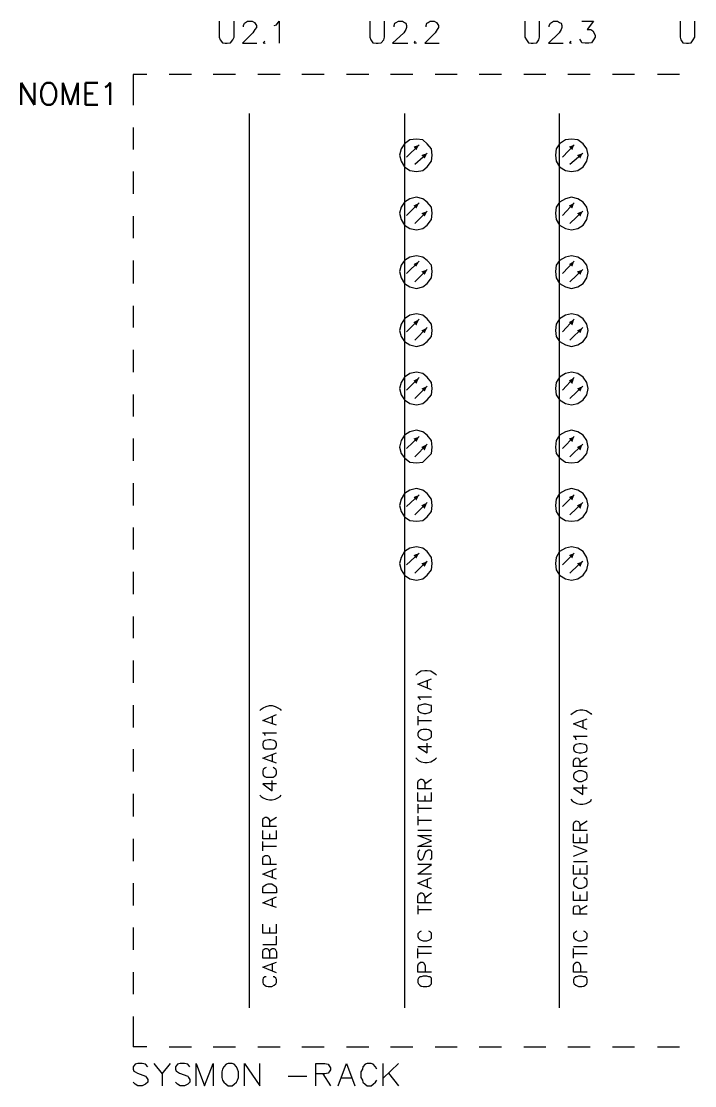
# Model space of a CAD drawing. Extents: x 386 to 646, y 166 to 262.
# Drawn here: x 385.9 to 447, y 165.6 to 262.2 of the extents above; entities that cross this region are included whole.
import ezdxf
from ezdxf.enums import TextEntityAlignment as Align

# ---------------------------------------------------------------- set-up
doc = ezdxf.new("R2010")
doc.units = 0
doc.header["$MEASUREMENT"] = 0
doc.layers.get('0').update_dxf_attribs({"linetype": 'CONTINUOUS'})
doc.styles.add('ROMANS', font='romans')

msp = doc.modelspace()

# ---------------------------------------------------------------- hatches: boundary and pattern name
at = {"linetype": 'Continuous'}
for points in [[(421.751, 250.46), (422.013, 250.958), (421.489, 250.775)], [(422.511, 249.7), (422.747, 250.198), (422.196, 250.015)], [(435.905, 250.46), (436.088, 250.958), (435.59, 250.775)], [(436.639, 249.7), (436.848, 250.198), (436.324, 250.015)], [(421.751, 245.166), (422.013, 245.69), (421.489, 245.428)], [(435.905, 245.166), (436.088, 245.69), (435.59, 245.428)], [(422.511, 244.432), (422.747, 244.93), (422.196, 244.746)], [(436.639, 244.432), (436.848, 244.93), (436.324, 244.746)], [(421.751, 239.897), (422.013, 240.395), (421.489, 240.133)], [(435.905, 239.897), (436.088, 240.395), (435.59, 240.133)], [(422.511, 239.137), (422.747, 239.635), (422.196, 239.451)], [(436.639, 239.137), (436.848, 239.635), (436.324, 239.451)], [(421.751, 234.55), (422.013, 235.127), (421.489, 234.865)], [(435.905, 234.55), (436.088, 235.127), (435.59, 234.865)], [(422.511, 233.868), (422.747, 234.367), (422.196, 234.104)], [(436.639, 233.868), (436.848, 234.367), (436.324, 234.104)], [(421.751, 229.255), (422.013, 229.832), (421.489, 229.57)], [(435.905, 229.255), (436.088, 229.832), (435.59, 229.57)], [(422.511, 228.574), (422.747, 229.072), (422.196, 228.836)], [(436.639, 228.574), (436.848, 229.072), (436.324, 228.836)], [(421.751, 223.987), (422.013, 224.485), (421.489, 224.301)], [(435.905, 223.987), (436.088, 224.485), (435.59, 224.301)], [(422.511, 223.227), (422.747, 223.803), (422.196, 223.541)], [(436.639, 223.227), (436.848, 223.803), (436.324, 223.541)], [(421.751, 218.692), (422.013, 219.19), (421.489, 219.007)], [(435.905, 218.692), (436.088, 219.19), (435.59, 219.007)], [(422.511, 217.932), (422.747, 218.509), (422.196, 218.247)], [(436.639, 217.932), (436.848, 218.509), (436.324, 218.247)], [(421.751, 213.424), (422.013, 213.922), (421.489, 213.738)], [(435.905, 213.424), (436.088, 213.922), (435.59, 213.738)], [(422.511, 212.664), (422.747, 213.162), (422.196, 212.978)], [(436.639, 212.664), (436.848, 213.162), (436.324, 212.978)]]:
    msp.add_hatch(color=256, dxfattribs=at).paths.add_polyline_path(points)

# ---------------------------------------------------------------- linework, layer by layer
for p, q in [((403.848, 262.15), (403.848, 260.709)), ((405.211, 260.709), (405.211, 262.15)), ((406.05, 261.783), (406.155, 261.967)), ((406.05, 261.652), (406.05, 261.783)), ((406.155, 261.967), (406.417, 262.15)), ((406.417, 262.15), (406.863, 262.15)), ((406.863, 262.15), (407.046, 262.046)), ((407.046, 262.046), (407.23, 261.783)), ((407.23, 261.783), (407.23, 261.6)), ((408.855, 261.783), (409.064, 261.836)), ((409.064, 261.836), (409.3, 262.15)), ((409.3, 262.15), (409.3, 260.158)), ((417.531, 262.15), (417.531, 260.709)), ((418.867, 260.709), (418.867, 262.15)), ((419.732, 261.783), (419.811, 261.967)), ((419.732, 261.652), (419.732, 261.783)), ((419.811, 261.967), (419.916, 262.046)), ((419.916, 262.046), (420.126, 262.15)), ((420.126, 262.15), (420.492, 262.15)), ((420.492, 262.15), (420.676, 262.046)), ((420.676, 262.046), (420.807, 261.967)), ((420.807, 261.967), (420.859, 261.783)), ((420.859, 261.783), (420.859, 261.6)), ((422.642, 261.783), (422.694, 261.967)), ((422.642, 261.652), (422.642, 261.783)), ((422.694, 261.967), (422.825, 262.046)), ((422.825, 262.046), (423.009, 262.15)), ((423.009, 262.15), (423.376, 262.15)), ((423.376, 262.15), (423.585, 262.046)), ((423.585, 262.046), (423.769, 261.783)), ((423.769, 261.783), (423.769, 261.6)), ((431.606, 262.15), (431.606, 260.709)), ((432.943, 260.709), (432.943, 262.15)), ((433.808, 261.783), (433.939, 261.967)), ((433.808, 261.652), (433.808, 261.783)), ((433.939, 261.967), (434.201, 262.15)), ((434.201, 262.15), (434.568, 262.15)), ((434.568, 262.15), (434.751, 262.046)), ((434.751, 262.046), (434.882, 261.967)), ((434.882, 261.967), (434.961, 261.783)), ((434.961, 261.783), (434.961, 261.6)), ((436.77, 262.15), (437.844, 262.15)), ((437.844, 262.15), (437.268, 261.417)), ((445.708, 262.15), (445.708, 260.709)), ((447.018, 260.709), (447.018, 262.15)), ((403.848, 260.709), (403.953, 260.473)), ((405.106, 260.473), (405.211, 260.709)), ((406.915, 261.102), (405.971, 260.158)), ((407.099, 261.417), (406.915, 261.102)), ((407.23, 261.6), (407.099, 261.417)), ((417.531, 260.709), (417.609, 260.473)), ((418.789, 260.473), (418.867, 260.709)), ((420.624, 261.102), (419.601, 260.158)), ((420.807, 261.417), (420.624, 261.102)), ((420.859, 261.6), (420.807, 261.417)), ((423.454, 261.102), (422.511, 260.158)), ((423.638, 261.417), (423.454, 261.102)), ((423.769, 261.6), (423.638, 261.417)), ((431.606, 260.709), (431.737, 260.473)), ((432.864, 260.473), (432.943, 260.709)), ((434.699, 261.102), (433.755, 260.158)), ((434.882, 261.417), (434.699, 261.102)), ((434.961, 261.6), (434.882, 261.417)), ((437.268, 261.417), (437.582, 261.417)), ((437.582, 261.417), (437.766, 261.285)), ((437.766, 261.285), (437.975, 260.892)), ((437.975, 260.709), (437.844, 260.473)), ((437.975, 260.892), (437.975, 260.709)), ((445.708, 260.709), (445.76, 260.473)), ((446.887, 260.473), (447.018, 260.709)), ((403.953, 260.473), (404.163, 260.211)), ((404.163, 260.211), (404.399, 260.158)), ((404.399, 260.158), (404.582, 260.158)), ((404.582, 260.158), (404.897, 260.211)), ((404.897, 260.211), (405.106, 260.473)), ((405.971, 260.158), (407.282, 260.158)), ((407.99, 260.342), (407.859, 260.211)), ((407.859, 260.211), (407.99, 260.158)), ((407.99, 260.158), (408.042, 260.211)), ((417.609, 260.473), (417.793, 260.211)), ((417.793, 260.211), (418.107, 260.158)), ((418.107, 260.158), (418.291, 260.158)), ((418.291, 260.158), (418.553, 260.211)), ((418.553, 260.211), (418.789, 260.473)), ((419.601, 260.158), (420.991, 260.158)), ((421.62, 260.342), (421.567, 260.211)), ((421.567, 260.211), (421.751, 260.211)), ((422.511, 260.158), (423.821, 260.158)), ((431.737, 260.473), (431.921, 260.211)), ((431.921, 260.211), (432.183, 260.158)), ((432.183, 260.158), (432.366, 260.158)), ((432.366, 260.158), (432.681, 260.211)), ((432.681, 260.211), (432.864, 260.473)), ((433.755, 260.158), (435.066, 260.158)), ((435.774, 260.342), (435.643, 260.211)), ((435.643, 260.211), (435.774, 260.158)), ((435.774, 260.158), (435.826, 260.211)), ((436.717, 260.342), (436.586, 260.525)), ((436.77, 260.211), (436.717, 260.342)), ((437.084, 260.158), (436.77, 260.211)), ((437.399, 260.158), (437.084, 260.158)), ((437.661, 260.211), (437.399, 260.158)), ((437.844, 260.473), (437.661, 260.211)), ((445.76, 260.473), (445.944, 260.211)), ((445.944, 260.211), (446.258, 260.158)), ((446.258, 260.158), (446.442, 260.158)), ((446.442, 260.158), (446.704, 260.211)), ((446.704, 260.211), (446.887, 260.473)), ((397.296, 257.328), (396.037, 257.328)), ((396.037, 257.328), (396.037, 254.549)), ((401.332, 257.328), (399.314, 257.328)), ((405.342, 257.328), (403.324, 257.328)), ((409.379, 257.328), (407.361, 257.328)), ((413.389, 257.328), (411.371, 257.328)), ((417.426, 257.328), (415.408, 257.328)), ((421.436, 257.328), (419.418, 257.328)), ((425.446, 257.328), (423.454, 257.328)), ((429.483, 257.328), (427.465, 257.328)), ((433.493, 257.328), (431.501, 257.328)), ((437.53, 257.328), (435.512, 257.328)), ((441.54, 257.328), (439.548, 257.328)), ((445.629, 257.328), (443.637, 257.328)), ((406.601, 172.665), (406.601, 253.789)), ((420.676, 253.789), (420.676, 172.665)), ((434.751, 172.665), (434.751, 253.789)), ((396.037, 252.531), (396.037, 250.513)), ((420.676, 251.037), (420.361, 250.591)), ((421.174, 251.404), (420.676, 251.037)), ((421.751, 251.456), (421.174, 251.404)), ((422.327, 251.404), (421.751, 251.456)), ((422.747, 251.037), (422.327, 251.404)), ((423.14, 250.591), (422.747, 251.037)), ((434.751, 251.037), (434.437, 250.591)), ((435.276, 251.404), (434.751, 251.037)), ((435.826, 251.456), (435.276, 251.404)), ((436.403, 251.404), (435.826, 251.456)), ((436.901, 251.037), (436.403, 251.404)), ((437.215, 250.591), (436.901, 251.037)), ((420.361, 250.591), (420.23, 250.015)), ((422.013, 250.958), (420.859, 249.831)), ((422.747, 250.198), (422.38, 249.831)), ((423.192, 250.015), (423.14, 250.591)), ((434.437, 250.591), (434.384, 250.015)), ((436.088, 250.958), (435.014, 249.831)), ((436.848, 250.198), (436.455, 249.831)), ((437.346, 250.015), (437.215, 250.591)), ((420.23, 250.015), (420.361, 249.464)), ((420.361, 249.464), (420.676, 248.94)), ((422.38, 249.831), (421.62, 249.15)), ((422.747, 248.94), (423.14, 249.464)), ((423.14, 249.464), (423.192, 250.015)), ((434.384, 250.015), (434.437, 249.464)), ((434.437, 249.464), (434.751, 248.94)), ((436.455, 249.831), (435.695, 249.15)), ((436.901, 248.94), (437.215, 249.464)), ((437.215, 249.464), (437.346, 250.015)), ((396.037, 248.521), (396.037, 246.502)), ((420.676, 248.94), (421.174, 248.625)), ((421.174, 248.625), (421.751, 248.521)), ((421.751, 248.521), (422.327, 248.625)), ((422.327, 248.625), (422.747, 248.94)), ((434.751, 248.94), (435.276, 248.625)), ((435.276, 248.625), (435.826, 248.521)), ((435.826, 248.521), (436.403, 248.625)), ((436.403, 248.625), (436.901, 248.94)), ((421.751, 246.188), (421.174, 246.057)), ((422.327, 246.057), (421.751, 246.188)), ((435.826, 246.188), (435.276, 246.057)), ((436.403, 246.057), (435.826, 246.188)), ((420.361, 245.297), (420.23, 244.746)), ((420.676, 245.742), (420.361, 245.297)), ((421.174, 246.057), (420.676, 245.742)), ((422.013, 245.69), (420.859, 244.536)), ((422.747, 245.742), (422.327, 246.057)), ((423.14, 245.297), (422.747, 245.742)), ((423.192, 244.746), (423.14, 245.297)), ((434.437, 245.297), (434.384, 244.746)), ((434.751, 245.742), (434.437, 245.297)), ((435.276, 246.057), (434.751, 245.742)), ((436.088, 245.69), (435.014, 244.536)), ((436.901, 245.742), (436.403, 246.057)), ((437.215, 245.297), (436.901, 245.742)), ((437.346, 244.746), (437.215, 245.297)), ((396.037, 244.484), (396.037, 242.466)), ((420.23, 244.746), (420.361, 244.17)), ((422.747, 244.93), (421.62, 243.803)), ((423.14, 244.17), (423.192, 244.746)), ((434.384, 244.746), (434.437, 244.17)), ((436.848, 244.93), (435.695, 243.803)), ((437.215, 244.17), (437.346, 244.746)), ((420.361, 244.17), (420.676, 243.672)), ((420.676, 243.672), (421.174, 243.357)), ((421.174, 243.357), (421.751, 243.226)), ((421.751, 243.226), (422.327, 243.357)), ((422.327, 243.357), (422.747, 243.672)), ((422.747, 243.672), (423.14, 244.17)), ((434.437, 244.17), (434.751, 243.672)), ((434.751, 243.672), (435.276, 243.357)), ((435.276, 243.357), (435.826, 243.226)), ((435.826, 243.226), (436.403, 243.357)), ((436.403, 243.357), (436.901, 243.672)), ((436.901, 243.672), (437.215, 244.17)), ((396.037, 240.448), (396.037, 238.377)), ((420.676, 240.448), (420.361, 240.028)), ((421.174, 240.762), (420.676, 240.448)), ((422.013, 240.395), (420.859, 239.268)), ((421.751, 240.893), (421.174, 240.762)), ((422.327, 240.762), (421.751, 240.893)), ((422.747, 240.448), (422.327, 240.762)), ((423.14, 240.028), (422.747, 240.448)), ((434.751, 240.448), (434.437, 240.028)), ((435.276, 240.762), (434.751, 240.448)), ((436.088, 240.395), (435.014, 239.268)), ((435.826, 240.893), (435.276, 240.762)), ((436.403, 240.762), (435.826, 240.893)), ((436.901, 240.448), (436.403, 240.762)), ((437.215, 240.028), (436.901, 240.448)), ((420.361, 240.028), (420.23, 239.451)), ((420.23, 239.451), (420.361, 238.875)), ((422.747, 239.635), (421.62, 238.508)), ((423.192, 239.451), (423.14, 240.028)), ((423.14, 238.875), (423.192, 239.451)), ((434.437, 240.028), (434.384, 239.451)), ((434.384, 239.451), (434.437, 238.875)), ((436.848, 239.635), (435.695, 238.508)), ((437.346, 239.451), (437.215, 240.028)), ((437.215, 238.875), (437.346, 239.451)), ((420.361, 238.875), (420.676, 238.377)), ((422.747, 238.377), (423.14, 238.875)), ((434.437, 238.875), (434.751, 238.377)), ((436.901, 238.377), (437.215, 238.875)), ((420.676, 238.377), (421.174, 238.062)), ((421.174, 238.062), (421.751, 237.931)), ((421.751, 237.931), (422.327, 238.062)), ((422.327, 238.062), (422.747, 238.377)), ((434.751, 238.377), (435.276, 238.062)), ((435.276, 238.062), (435.826, 237.931)), ((435.826, 237.931), (436.403, 238.062)), ((436.403, 238.062), (436.901, 238.377)), ((396.037, 236.359), (396.037, 234.367)), ((421.751, 235.625), (421.174, 235.494)), ((422.327, 235.494), (421.751, 235.625)), ((435.826, 235.625), (435.276, 235.494)), ((436.403, 235.494), (435.826, 235.625)), ((420.361, 234.681), (420.23, 234.104)), ((420.676, 235.179), (420.361, 234.681)), ((421.174, 235.494), (420.676, 235.179)), ((422.013, 235.127), (420.859, 233.973)), ((422.747, 235.179), (422.327, 235.494)), ((423.14, 234.681), (422.747, 235.179)), ((423.192, 234.104), (423.14, 234.681)), ((434.437, 234.681), (434.384, 234.104)), ((434.751, 235.179), (434.437, 234.681)), ((435.276, 235.494), (434.751, 235.179)), ((436.088, 235.127), (435.014, 233.973)), ((436.901, 235.179), (436.403, 235.494)), ((437.215, 234.681), (436.901, 235.179)), ((437.346, 234.104), (437.215, 234.681)), ((420.23, 234.104), (420.361, 233.554)), ((422.747, 234.367), (421.62, 233.239)), ((423.14, 233.554), (423.192, 234.104)), ((434.384, 234.104), (434.437, 233.554)), ((436.848, 234.367), (435.695, 233.239)), ((437.215, 233.554), (437.346, 234.104)), ((420.361, 233.554), (420.676, 233.108)), ((420.676, 233.108), (421.174, 232.794)), ((421.174, 232.794), (421.751, 232.663)), ((421.751, 232.663), (422.327, 232.794)), ((422.327, 232.794), (422.747, 233.108)), ((422.747, 233.108), (423.14, 233.554)), ((434.437, 233.554), (434.751, 233.108)), ((434.751, 233.108), (435.276, 232.794)), ((435.276, 232.794), (435.826, 232.663)), ((435.826, 232.663), (436.403, 232.794)), ((436.403, 232.794), (436.901, 233.108)), ((436.901, 233.108), (437.215, 233.554)), ((396.037, 232.348), (396.037, 230.33)), ((420.676, 229.884), (420.361, 229.386)), ((421.174, 230.199), (420.676, 229.884)), ((422.013, 229.832), (420.859, 228.705)), ((421.751, 230.33), (421.174, 230.199)), ((422.327, 230.199), (421.751, 230.33)), ((422.747, 229.884), (422.327, 230.199)), ((423.14, 229.386), (422.747, 229.884)), ((434.751, 229.884), (434.437, 229.386)), ((435.276, 230.199), (434.751, 229.884)), ((436.088, 229.832), (435.014, 228.705)), ((435.826, 230.33), (435.276, 230.199)), ((436.403, 230.199), (435.826, 230.33)), ((436.901, 229.884), (436.403, 230.199)), ((437.215, 229.386), (436.901, 229.884)), ((420.361, 229.386), (420.23, 228.836)), ((420.23, 228.836), (420.361, 228.259)), ((422.747, 229.072), (421.62, 227.945)), ((423.192, 228.836), (423.14, 229.386)), ((423.14, 228.259), (423.192, 228.836)), ((434.437, 229.386), (434.384, 228.836)), ((434.384, 228.836), (434.437, 228.259)), ((436.848, 229.072), (435.695, 227.945)), ((437.346, 228.836), (437.215, 229.386)), ((437.215, 228.259), (437.346, 228.836)), ((396.037, 228.312), (396.037, 226.32)), ((420.361, 228.259), (420.676, 227.814)), ((422.747, 227.814), (423.14, 228.259)), ((434.437, 228.259), (434.751, 227.814)), ((436.901, 227.814), (437.215, 228.259)), ((420.676, 227.814), (421.174, 227.499)), ((421.174, 227.499), (421.751, 227.368)), ((421.751, 227.368), (422.327, 227.499)), ((422.327, 227.499), (422.747, 227.814)), ((434.751, 227.814), (435.276, 227.499)), ((435.276, 227.499), (435.826, 227.368)), ((435.826, 227.368), (436.403, 227.499)), ((436.403, 227.499), (436.901, 227.814)), ((421.174, 224.93), (420.676, 224.616)), ((421.751, 225.061), (421.174, 224.93)), ((422.327, 224.93), (421.751, 225.061)), ((422.747, 224.616), (422.327, 224.93)), ((435.276, 224.93), (434.751, 224.616)), ((435.826, 225.061), (435.276, 224.93)), ((436.403, 224.93), (435.826, 225.061)), ((436.901, 224.616), (436.403, 224.93)), ((396.037, 224.301), (396.037, 222.283)), ((420.361, 224.118), (420.23, 223.541)), ((420.676, 224.616), (420.361, 224.118)), ((422.013, 224.485), (420.859, 223.41)), ((423.14, 224.118), (422.747, 224.616)), ((423.192, 223.541), (423.14, 224.118)), ((434.437, 224.118), (434.384, 223.541)), ((434.751, 224.616), (434.437, 224.118)), ((436.088, 224.485), (435.014, 223.41)), ((437.215, 224.118), (436.901, 224.616)), ((437.346, 223.541), (437.215, 224.118)), ((420.23, 223.541), (420.361, 222.965)), ((422.747, 223.803), (421.62, 222.65)), ((423.14, 222.965), (423.192, 223.541)), ((434.384, 223.541), (434.437, 222.965)), ((436.848, 223.803), (435.695, 222.65)), ((437.215, 222.965), (437.346, 223.541)), ((420.361, 222.965), (420.676, 222.545)), ((420.676, 222.545), (421.174, 222.152)), ((421.174, 222.152), (421.751, 222.1)), ((421.751, 222.1), (422.327, 222.152)), ((422.327, 222.152), (422.747, 222.545)), ((422.747, 222.545), (423.14, 222.965)), ((434.437, 222.965), (434.751, 222.545)), ((434.751, 222.545), (435.276, 222.152)), ((435.276, 222.152), (435.826, 222.1)), ((435.826, 222.1), (436.403, 222.152)), ((436.403, 222.152), (436.901, 222.545)), ((436.901, 222.545), (437.215, 222.965)), ((396.037, 220.265), (396.037, 218.247)), ((420.676, 219.321), (420.361, 218.823)), ((421.174, 219.636), (420.676, 219.321)), ((422.013, 219.19), (420.859, 218.142)), ((421.751, 219.767), (421.174, 219.636)), ((422.327, 219.636), (421.751, 219.767)), ((422.747, 219.321), (422.327, 219.636)), ((423.14, 218.823), (422.747, 219.321)), ((434.751, 219.321), (434.437, 218.823)), ((435.276, 219.636), (434.751, 219.321)), ((436.088, 219.19), (435.014, 218.142)), ((435.826, 219.767), (435.276, 219.636)), ((436.403, 219.636), (435.826, 219.767)), ((436.901, 219.321), (436.403, 219.636)), ((437.215, 218.823), (436.901, 219.321)), ((420.361, 218.823), (420.23, 218.247)), ((420.23, 218.247), (420.361, 217.696)), ((422.747, 218.509), (421.62, 217.382)), ((423.192, 218.247), (423.14, 218.823)), ((423.14, 217.696), (423.192, 218.247)), ((434.437, 218.823), (434.384, 218.247)), ((434.384, 218.247), (434.437, 217.696)), ((436.848, 218.509), (435.695, 217.382)), ((437.346, 218.247), (437.215, 218.823)), ((437.215, 217.696), (437.346, 218.247)), ((420.361, 217.696), (420.676, 217.198)), ((422.747, 217.198), (423.14, 217.696)), ((434.437, 217.696), (434.751, 217.198)), ((436.901, 217.198), (437.215, 217.696)), ((396.037, 216.255), (396.037, 214.236)), ((420.676, 217.198), (421.174, 216.884)), ((421.174, 216.884), (421.751, 216.805)), ((421.751, 216.805), (422.327, 216.884)), ((422.327, 216.884), (422.747, 217.198)), ((434.751, 217.198), (435.276, 216.884)), ((435.276, 216.884), (435.826, 216.805)), ((435.826, 216.805), (436.403, 216.884)), ((436.403, 216.884), (436.901, 217.198)), ((421.174, 214.367), (420.676, 214.053)), ((421.751, 214.472), (421.174, 214.367)), ((422.327, 214.367), (421.751, 214.472)), ((422.747, 214.053), (422.327, 214.367)), ((435.276, 214.367), (434.751, 214.053)), ((435.826, 214.472), (435.276, 214.367)), ((436.403, 214.367), (435.826, 214.472)), ((436.901, 214.053), (436.403, 214.367)), ((420.361, 213.529), (420.23, 212.978)), ((420.676, 214.053), (420.361, 213.529)), ((422.013, 213.922), (420.859, 212.847)), ((423.14, 213.529), (422.747, 214.053)), ((423.192, 212.978), (423.14, 213.529)), ((434.437, 213.529), (434.384, 212.978)), ((434.751, 214.053), (434.437, 213.529)), ((436.088, 213.922), (435.014, 212.847)), ((437.215, 213.529), (436.901, 214.053)), ((437.346, 212.978), (437.215, 213.529)), ((420.23, 212.978), (420.361, 212.401)), ((420.361, 212.401), (420.676, 211.903)), ((422.38, 212.847), (421.62, 212.087)), ((422.747, 213.162), (422.38, 212.847)), ((422.747, 211.903), (423.14, 212.401)), ((423.14, 212.401), (423.192, 212.978)), ((434.384, 212.978), (434.437, 212.401)), ((434.437, 212.401), (434.751, 211.903)), ((436.455, 212.847), (435.695, 212.087)), ((436.848, 213.162), (436.455, 212.847)), ((436.901, 211.903), (437.215, 212.401)), ((437.215, 212.401), (437.346, 212.978)), ((396.037, 212.218), (396.037, 210.2)), ((420.676, 211.903), (421.174, 211.589)), ((421.174, 211.589), (421.751, 211.458)), ((421.751, 211.458), (422.327, 211.589)), ((422.327, 211.589), (422.747, 211.903)), ((434.751, 211.903), (435.276, 211.589)), ((435.276, 211.589), (435.826, 211.458)), ((435.826, 211.458), (436.403, 211.589)), ((436.403, 211.589), (436.901, 211.903)), ((396.037, 208.181), (396.037, 206.189)), ((396.037, 204.171), (396.037, 202.153)), ((421.698, 202.834), (421.934, 203.096)), ((421.934, 203.096), (422.196, 203.228)), ((422.196, 203.228), (422.511, 203.28)), ((422.511, 203.28), (422.747, 203.28)), ((422.747, 203.28), (423.061, 203.228)), ((423.061, 203.228), (423.454, 202.965)), ((423.454, 202.965), (423.585, 202.834)), ((421.882, 202.022), (423.14, 202.52)), ((423.14, 201.524), (421.882, 202.022)), ((422.747, 202.336), (422.747, 201.707)), ((422.065, 200.711), (421.882, 200.895)), ((421.882, 200.895), (423.14, 200.895)), ((396.037, 200.135), (396.037, 198.116)), ((407.675, 199.768), (407.859, 199.899)), ((407.859, 199.899), (408.121, 200.004)), ((408.121, 200.004), (408.435, 200.082)), ((408.435, 200.082), (408.671, 200.082)), ((408.671, 200.082), (408.933, 200.004)), ((408.933, 200.004), (409.169, 199.899)), ((409.169, 199.899), (409.379, 199.768)), ((421.934, 200.082), (421.882, 199.899)), ((421.882, 199.899), (421.882, 199.768)), ((422.118, 200.135), (421.934, 200.082)), ((422.118, 200.58), (422.065, 200.711)), ((422.432, 200.213), (422.118, 200.135)), ((422.642, 200.213), (422.432, 200.213)), ((422.956, 200.135), (422.642, 200.213)), ((423.14, 200.082), (422.956, 200.135)), ((423.14, 199.584), (423.14, 200.082)), ((407.544, 199.637), (407.675, 199.768)), ((407.806, 198.745), (409.064, 199.27)), ((408.671, 199.06), (408.671, 198.509)), ((409.379, 199.768), (409.484, 199.637)), ((421.882, 199.768), (421.934, 199.584)), ((421.882, 199.139), (421.882, 198.326)), ((421.934, 199.584), (422.118, 199.453)), ((422.118, 199.453), (422.432, 199.374)), ((422.432, 199.374), (422.642, 199.374)), ((422.642, 199.374), (422.956, 199.453)), ((422.956, 199.453), (423.14, 199.584)), ((435.774, 199.27), (435.905, 199.374)), ((435.905, 199.374), (436.088, 199.506)), ((436.01, 198.431), (437.268, 198.876)), ((436.088, 199.506), (436.324, 199.637)), ((436.324, 199.637), (436.586, 199.689)), ((436.586, 199.689), (436.848, 199.689)), ((436.848, 199.689), (437.163, 199.637)), ((437.163, 199.637), (437.399, 199.506)), ((437.399, 199.506), (437.582, 199.374)), ((437.582, 199.374), (437.661, 199.27)), ((409.064, 198.326), (407.806, 198.745)), ((421.882, 198.745), (423.14, 198.745)), ((422.38, 197.933), (422.196, 197.88)), ((422.694, 197.933), (422.38, 197.933)), ((422.878, 197.88), (422.694, 197.933)), ((437.268, 197.933), (436.01, 198.431)), ((436.848, 198.745), (436.848, 198.116)), ((407.99, 197.513), (407.806, 197.618)), ((407.806, 197.618), (409.064, 197.618)), ((408.042, 196.937), (407.859, 196.806)), ((408.042, 197.382), (407.99, 197.513)), ((408.357, 196.989), (408.042, 196.937)), ((408.54, 196.989), (408.357, 196.989)), ((408.802, 196.937), (408.54, 196.989)), ((408.986, 196.806), (408.802, 196.937)), ((421.934, 197.697), (421.882, 197.566)), ((421.882, 197.566), (421.882, 197.382)), ((421.882, 197.382), (421.934, 197.251)), ((422.065, 197.802), (421.934, 197.697)), ((421.934, 197.251), (422.065, 197.12)), ((422.196, 197.88), (422.065, 197.802)), ((422.065, 197.12), (422.196, 197.068)), ((422.196, 197.068), (422.38, 196.989)), ((422.38, 196.989), (422.694, 196.989)), ((422.694, 196.989), (422.878, 197.068)), ((423.009, 197.802), (422.878, 197.88)), ((422.878, 197.068), (423.009, 197.12)), ((423.14, 197.697), (423.009, 197.802)), ((423.009, 197.12), (423.14, 197.251)), ((423.14, 197.251), (423.14, 197.697)), ((436.219, 197.12), (436.01, 197.304)), ((436.01, 197.304), (437.268, 197.304)), ((436.272, 196.989), (436.219, 197.12)), ((396.037, 196.124), (396.037, 194.106)), ((407.859, 196.806), (407.806, 196.622)), ((407.806, 196.622), (407.806, 196.491)), ((407.806, 196.491), (407.859, 196.308)), ((407.859, 196.308), (408.042, 196.177)), ((408.042, 196.177), (408.802, 196.177)), ((408.802, 196.177), (408.986, 196.308)), ((409.064, 196.622), (408.986, 196.806)), ((408.986, 196.308), (409.064, 196.491)), ((409.064, 196.491), (409.064, 196.622)), ((423.14, 196.36), (421.882, 196.36)), ((421.882, 196.36), (422.747, 195.81)), ((422.747, 195.81), (422.747, 196.675)), ((436.088, 196.439), (436.01, 196.255)), ((436.01, 196.255), (436.01, 196.177)), ((436.01, 196.177), (436.088, 195.993)), ((436.272, 196.57), (436.088, 196.439)), ((436.088, 195.993), (436.272, 195.862)), ((436.534, 196.622), (436.272, 196.57)), ((436.717, 196.622), (436.534, 196.622)), ((437.032, 196.57), (436.717, 196.622)), ((437.215, 196.439), (437.032, 196.57)), ((437.032, 195.862), (437.215, 195.993)), ((437.268, 196.177), (437.215, 196.439)), ((437.215, 195.993), (437.268, 196.177)), ((407.806, 195.312), (409.064, 195.81)), ((409.064, 194.866), (407.806, 195.312)), ((408.671, 195.626), (408.671, 194.997)), ((421.698, 195.364), (421.934, 195.102)), ((421.934, 195.102), (422.196, 194.997)), ((423.061, 194.997), (423.454, 195.233)), ((423.454, 195.233), (423.585, 195.364)), ((436.01, 195.05), (436.088, 195.233)), ((436.01, 194.552), (436.01, 195.05)), ((436.088, 195.233), (436.272, 195.364)), ((436.272, 195.862), (436.534, 195.81)), ((436.272, 195.364), (436.455, 195.312)), ((436.455, 195.312), (436.586, 195.05)), ((436.534, 195.81), (436.717, 195.81)), ((436.586, 194.919), (437.268, 195.364)), ((436.586, 195.05), (436.586, 194.552)), ((436.717, 195.81), (437.032, 195.862)), ((407.859, 194.289), (407.806, 194.158)), ((407.806, 194.158), (407.806, 193.922)), ((407.99, 194.421), (407.859, 194.289)), ((408.121, 194.473), (407.99, 194.421)), ((408.855, 194.421), (408.75, 194.473)), ((408.986, 194.289), (408.855, 194.421)), ((409.064, 194.158), (408.986, 194.289)), ((409.064, 193.922), (409.064, 194.158)), ((422.196, 194.997), (422.511, 194.919)), ((422.511, 194.919), (422.747, 194.919)), ((422.747, 194.919), (423.061, 194.997)), ((437.268, 194.552), (436.01, 194.552)), ((436.219, 194.054), (436.088, 193.922)), ((436.455, 194.158), (436.219, 194.054)), ((436.77, 194.158), (436.455, 194.158)), ((436.953, 194.106), (436.77, 194.158)), ((437.084, 194.054), (436.953, 194.106)), ((437.215, 193.922), (437.084, 194.054)), ((407.806, 193.922), (407.859, 193.791)), ((407.859, 193.791), (407.99, 193.66)), ((407.99, 193.66), (408.121, 193.608)), ((408.121, 193.608), (408.75, 193.608)), ((408.671, 192.35), (408.671, 193.293)), ((408.75, 193.608), (408.855, 193.66)), ((408.855, 193.66), (408.986, 193.791)), ((408.986, 193.791), (409.064, 193.922)), ((421.882, 193.11), (421.934, 193.293)), ((421.882, 192.533), (421.882, 193.11)), ((421.934, 193.293), (422.118, 193.424)), ((422.118, 193.424), (422.249, 193.424)), ((422.249, 193.424), (422.38, 193.346)), ((422.38, 193.346), (422.511, 193.11)), ((422.511, 192.979), (423.14, 193.424)), ((422.511, 193.11), (422.511, 192.533)), ((436.088, 193.922), (436.01, 193.791)), ((436.01, 193.791), (436.01, 193.608)), ((436.01, 193.608), (436.088, 193.477)), ((436.088, 193.477), (436.219, 193.346)), ((436.219, 193.346), (436.455, 193.215)), ((436.455, 193.215), (436.77, 193.215)), ((436.77, 193.215), (436.953, 193.293)), ((436.953, 193.293), (437.084, 193.346)), ((437.084, 193.346), (437.215, 193.477)), ((437.268, 193.791), (437.215, 193.922)), ((437.215, 193.477), (437.268, 193.608)), ((437.268, 193.608), (437.268, 193.791)), ((409.064, 192.979), (407.806, 192.979)), ((407.806, 192.979), (408.671, 192.35)), ((423.14, 192.533), (421.882, 192.533)), ((421.882, 191.406), (421.882, 192.219)), ((423.14, 191.406), (423.14, 192.219)), ((437.268, 192.586), (436.01, 192.586)), ((436.01, 192.586), (436.848, 192.035)), ((436.848, 192.035), (436.848, 192.9)), ((396.037, 192.088), (396.037, 190.017)), ((407.544, 191.957), (407.675, 191.852)), ((407.675, 191.852), (407.859, 191.721)), ((407.859, 191.721), (408.121, 191.59)), ((408.121, 191.59), (408.435, 191.537)), ((408.435, 191.537), (408.671, 191.537)), ((408.671, 191.537), (408.933, 191.59)), ((408.933, 191.59), (409.169, 191.721)), ((409.169, 191.721), (409.379, 191.852)), ((409.379, 191.852), (409.484, 191.957)), ((423.14, 191.406), (421.882, 191.406)), ((421.882, 191.144), (421.882, 190.332)), ((422.511, 191.904), (422.511, 191.406)), ((435.774, 191.59), (435.905, 191.459)), ((435.905, 191.459), (436.088, 191.328)), ((436.088, 191.328), (436.324, 191.223)), ((436.324, 191.223), (436.586, 191.144)), ((436.586, 191.144), (436.848, 191.144)), ((436.848, 191.144), (437.163, 191.223)), ((437.163, 191.223), (437.399, 191.328)), ((437.399, 191.328), (437.582, 191.459)), ((437.582, 191.459), (437.661, 191.59)), ((421.882, 190.777), (423.14, 190.777)), ((407.806, 189.702), (407.859, 189.834)), ((407.806, 189.126), (407.806, 189.702)), ((407.859, 189.834), (408.042, 189.965)), ((408.042, 189.965), (408.173, 189.965)), ((408.173, 189.965), (408.304, 189.886)), ((408.304, 189.886), (408.435, 189.702)), ((408.435, 189.571), (409.064, 189.965)), ((408.435, 189.702), (408.435, 189.126)), ((421.882, 190.069), (421.882, 189.257)), ((421.882, 189.702), (423.14, 189.702)), ((436.01, 189.336), (436.088, 189.519)), ((436.01, 188.759), (436.01, 189.336)), ((436.088, 189.519), (436.272, 189.65)), ((436.272, 189.65), (436.455, 189.571)), ((436.455, 189.571), (436.586, 189.336)), ((436.586, 189.204), (437.268, 189.65)), ((436.586, 189.336), (436.586, 188.759)), ((409.064, 189.126), (407.806, 189.126)), ((407.806, 187.999), (407.806, 188.759)), ((408.435, 188.444), (408.435, 187.999)), ((409.064, 187.999), (409.064, 188.759)), ((423.14, 188.759), (421.882, 188.759)), ((423.14, 187.815), (421.882, 188.313)), ((421.882, 188.313), (423.14, 188.313)), ((437.268, 188.759), (436.01, 188.759)), ((436.01, 187.632), (436.01, 188.444)), ((437.268, 187.632), (437.268, 188.444)), ((396.037, 187.999), (396.037, 185.98)), ((409.064, 187.999), (407.806, 187.999)), ((407.806, 186.924), (407.806, 187.763)), ((409.064, 187.317), (407.806, 187.317)), ((421.882, 187.317), (423.14, 187.815)), ((423.14, 187.317), (421.882, 187.317)), ((437.268, 187.632), (436.01, 187.632)), ((437.268, 186.924), (436.01, 187.37)), ((436.586, 188.13), (436.586, 187.632)), ((407.806, 186.19), (407.859, 186.374)), ((407.859, 186.374), (408.042, 186.505)), ((408.042, 186.505), (408.226, 186.505)), ((408.226, 186.505), (408.357, 186.426)), ((408.357, 186.426), (408.488, 186.19)), ((421.934, 186.872), (421.882, 186.688)), ((421.882, 186.688), (421.882, 186.426)), ((421.882, 186.426), (421.934, 186.243)), ((422.065, 187.003), (421.934, 186.872)), ((422.327, 186.19), (422.432, 186.374)), ((422.432, 186.374), (422.563, 186.741)), ((422.563, 186.741), (422.642, 186.872)), ((422.642, 186.872), (422.825, 187.003)), ((422.825, 187.003), (423.009, 187.003)), ((423.009, 187.003), (423.14, 186.872)), ((423.14, 186.872), (423.14, 186.243)), ((436.01, 186.426), (437.268, 186.924)), ((407.806, 185.666), (407.806, 186.19)), ((409.064, 185.666), (407.806, 185.666)), ((408.488, 186.19), (408.488, 185.666)), ((421.882, 184.801), (423.14, 185.666)), ((423.14, 185.666), (421.882, 185.666)), ((421.934, 186.243), (422.065, 186.112)), ((422.065, 186.112), (422.196, 186.112)), ((422.196, 186.112), (422.327, 186.19)), ((423.14, 186.243), (423.009, 186.112)), ((437.268, 185.928), (436.01, 185.928)), ((436.01, 184.801), (436.01, 185.614)), ((437.268, 184.801), (437.268, 185.614)), ((407.806, 184.801), (409.064, 185.299)), ((409.064, 184.355), (407.806, 184.801)), ((408.671, 185.116), (408.671, 184.539)), ((423.14, 184.801), (421.882, 184.801)), ((421.882, 183.988), (423.14, 184.486)), ((437.268, 184.801), (436.01, 184.801)), ((436.219, 184.408), (436.088, 184.303)), ((436.324, 184.486), (436.219, 184.408)), ((436.586, 185.299), (436.586, 184.801)), ((437.084, 184.408), (436.953, 184.486)), ((437.215, 184.303), (437.084, 184.408)), ((396.037, 183.988), (396.037, 181.97)), ((407.806, 183.464), (407.859, 183.674)), ((407.806, 183.097), (407.806, 183.464)), ((407.859, 183.674), (407.99, 183.779)), ((407.99, 183.779), (408.121, 183.857)), ((408.121, 183.857), (408.304, 183.91)), ((408.304, 183.91), (408.619, 183.91)), ((408.619, 183.91), (408.855, 183.779)), ((408.855, 183.779), (408.986, 183.674)), ((408.986, 183.674), (409.064, 183.464)), ((409.064, 183.464), (409.064, 183.097)), ((423.14, 183.464), (421.882, 183.988)), ((422.747, 184.303), (422.747, 183.674)), ((436.088, 184.303), (436.01, 184.172)), ((436.01, 184.172), (436.01, 183.91)), ((436.01, 183.91), (436.088, 183.779)), ((436.088, 183.779), (436.219, 183.674)), ((436.219, 183.674), (436.455, 183.543)), ((436.455, 183.543), (436.77, 183.543)), ((436.77, 183.543), (436.953, 183.595)), ((436.953, 183.595), (437.084, 183.674)), ((437.084, 183.674), (437.215, 183.779)), ((437.268, 184.172), (437.215, 184.303)), ((437.215, 183.779), (437.268, 183.91)), ((437.268, 183.91), (437.268, 184.172)), ((409.064, 183.097), (407.806, 183.097)), ((407.806, 182.206), (409.064, 182.73)), ((408.671, 182.521), (408.671, 181.97)), ((421.882, 182.783), (421.934, 182.966)), ((421.882, 182.206), (421.882, 182.783)), ((421.934, 182.966), (422.118, 183.097)), ((422.118, 183.097), (422.249, 183.097)), ((422.249, 183.097), (422.38, 183.045)), ((422.38, 183.045), (422.511, 182.783)), ((422.511, 182.652), (423.14, 183.097)), ((422.511, 182.783), (422.511, 182.206)), ((436.01, 182.416), (436.01, 183.228)), ((436.586, 182.914), (436.586, 182.416)), ((437.268, 182.416), (437.268, 183.228)), ((409.064, 181.787), (407.806, 182.206)), ((423.14, 182.206), (421.882, 182.206)), ((421.882, 181.97), (421.882, 181.158)), ((423.14, 181.577), (421.882, 181.577)), ((437.268, 182.416), (436.01, 182.416)), ((436.01, 181.708), (436.088, 181.892)), ((436.01, 181.158), (436.01, 181.708)), ((436.088, 181.892), (436.455, 181.97)), ((436.455, 181.97), (436.586, 181.708)), ((436.586, 181.577), (437.268, 181.97)), ((436.586, 181.708), (436.586, 181.158)), ((437.268, 181.158), (436.01, 181.158)), ((396.037, 179.952), (396.037, 177.934)), ((407.806, 179.454), (407.806, 180.266)), ((408.435, 179.952), (408.435, 179.454)), ((409.064, 179.454), (409.064, 180.266)), ((422.065, 179.585), (421.882, 179.375)), ((422.196, 179.637), (422.065, 179.585)), ((423.009, 179.585), (422.878, 179.637)), ((423.14, 179.454), (423.009, 179.585)), ((436.219, 179.585), (436.01, 179.375)), ((436.324, 179.637), (436.219, 179.585)), ((437.084, 179.585), (436.953, 179.637)), ((437.268, 179.375), (437.084, 179.585)), ((409.064, 179.454), (407.806, 179.454)), ((409.064, 178.432), (409.064, 179.192)), ((421.882, 179.375), (421.882, 179.139)), ((421.882, 179.139), (421.934, 179.008)), ((421.934, 179.008), (422.065, 178.877)), ((422.065, 178.877), (422.196, 178.825)), ((422.196, 178.825), (422.38, 178.746)), ((422.38, 178.746), (422.694, 178.746)), ((422.694, 178.746), (422.878, 178.825)), ((422.878, 178.825), (423.009, 178.877)), ((423.009, 178.877), (423.14, 179.008)), ((423.14, 179.008), (423.14, 179.454)), ((436.01, 179.375), (436.01, 179.139)), ((436.01, 179.139), (436.088, 179.008)), ((436.088, 179.008), (436.219, 178.877)), ((436.219, 178.877), (436.455, 178.746)), ((436.455, 178.746), (436.77, 178.746)), ((436.77, 178.746), (436.953, 178.825)), ((436.953, 178.825), (437.084, 178.877)), ((437.084, 178.877), (437.215, 179.008)), ((437.215, 179.008), (437.268, 179.139)), ((437.268, 179.139), (437.268, 179.375)), ((407.806, 178.432), (409.064, 178.432)), ((407.806, 177.75), (407.859, 177.934)), ((407.806, 177.173), (407.806, 177.75)), ((407.859, 177.934), (408.042, 178.065)), ((408.042, 178.065), (408.173, 178.065)), ((408.173, 178.065), (408.304, 178.012)), ((408.304, 178.012), (408.435, 177.75)), ((408.435, 177.75), (408.488, 177.934)), ((408.435, 177.75), (408.435, 177.173)), ((408.488, 177.934), (408.671, 178.065)), ((408.671, 178.065), (408.802, 178.065)), ((408.802, 178.065), (408.933, 178.012)), ((408.933, 178.012), (409.064, 177.75)), ((409.064, 177.75), (409.064, 177.173)), ((421.882, 178.248), (423.14, 178.248)), ((421.882, 177.173), (421.882, 178.065)), ((436.01, 178.248), (437.268, 178.248)), ((436.01, 177.173), (436.01, 178.065)), ((409.064, 177.173), (407.806, 177.173)), ((407.806, 176.361), (409.064, 176.807)), ((408.671, 176.675), (408.671, 176.046)), ((423.14, 177.619), (421.882, 177.619)), ((421.882, 176.492), (421.934, 176.675)), ((421.934, 176.675), (422.118, 176.807)), ((422.118, 176.807), (422.327, 176.807)), ((422.327, 176.807), (422.432, 176.754)), ((422.432, 176.754), (422.563, 176.492)), ((436.01, 177.619), (437.268, 177.619)), ((436.01, 176.492), (436.088, 176.675)), ((436.088, 176.675), (436.272, 176.807)), ((436.272, 176.807), (436.403, 176.807)), ((436.403, 176.807), (436.534, 176.754)), ((436.534, 176.754), (436.639, 176.492)), ((396.037, 175.915), (396.037, 173.923)), ((409.064, 175.863), (407.806, 176.361)), ((421.882, 175.915), (421.882, 176.492)), ((423.14, 175.915), (421.882, 175.915)), ((422.563, 176.492), (422.563, 175.915)), ((436.01, 175.915), (436.01, 176.492)), ((437.268, 175.915), (436.01, 175.915)), ((436.639, 176.492), (436.639, 175.915)), ((407.859, 175.365), (407.806, 175.234)), ((407.806, 175.234), (407.806, 174.972)), ((407.806, 174.972), (407.859, 174.867)), ((407.99, 175.496), (407.859, 175.365)), ((407.859, 174.867), (407.99, 174.736)), ((408.121, 175.496), (407.99, 175.496)), ((407.99, 174.736), (408.121, 174.657)), ((408.619, 174.605), (408.855, 174.736)), ((408.855, 175.496), (408.75, 175.496)), ((408.986, 175.365), (408.855, 175.496)), ((408.855, 174.736), (408.986, 174.867)), ((409.064, 175.234), (408.986, 175.365)), ((408.986, 174.867), (409.064, 174.972)), ((409.064, 174.972), (409.064, 175.234)), ((421.934, 175.365), (421.882, 175.234)), ((421.882, 175.234), (421.882, 174.972)), ((421.882, 174.972), (421.934, 174.867)), ((422.065, 175.496), (421.934, 175.365)), ((421.934, 174.867), (422.065, 174.736)), ((422.196, 175.496), (422.065, 175.496)), ((422.065, 174.736), (422.196, 174.657)), ((422.38, 175.548), (422.196, 175.496)), ((422.694, 175.548), (422.38, 175.548)), ((422.878, 175.496), (422.694, 175.548)), ((423.009, 175.496), (422.878, 175.496)), ((422.878, 174.657), (423.009, 174.736)), ((423.14, 175.365), (423.009, 175.496)), ((423.009, 174.736), (423.14, 174.867)), ((423.14, 174.867), (423.14, 175.365)), ((436.088, 175.365), (436.01, 175.234)), ((436.01, 175.234), (436.01, 174.972)), ((436.01, 174.972), (436.088, 174.867)), ((436.219, 175.496), (436.088, 175.365)), ((436.088, 174.867), (436.219, 174.736)), ((436.324, 175.496), (436.219, 175.496)), ((436.219, 174.736), (436.455, 174.605)), ((436.455, 175.548), (436.324, 175.496)), ((436.77, 175.548), (436.455, 175.548)), ((436.953, 175.496), (436.77, 175.548)), ((437.084, 175.496), (436.953, 175.496)), ((436.953, 174.657), (437.084, 174.736)), ((437.215, 175.365), (437.084, 175.496)), ((437.084, 174.736), (437.215, 174.867)), ((437.268, 175.234), (437.215, 175.365)), ((437.215, 174.867), (437.268, 174.972)), ((437.268, 174.972), (437.268, 175.234)), ((408.121, 174.657), (408.304, 174.605)), ((408.304, 174.605), (408.619, 174.605)), ((422.196, 174.657), (422.38, 174.605)), ((422.38, 174.605), (422.694, 174.605)), ((422.694, 174.605), (422.878, 174.657)), ((436.455, 174.605), (436.77, 174.605)), ((436.77, 174.605), (436.953, 174.657)), ((396.037, 171.905), (396.037, 169.127)), ((397.296, 169.127), (396.037, 169.127)), ((399.314, 169.127), (401.332, 169.127)), ((403.324, 169.127), (405.342, 169.127)), ((407.361, 169.127), (409.379, 169.127)), ((411.371, 169.127), (413.389, 169.127)), ((415.408, 169.127), (417.426, 169.127)), ((419.418, 169.127), (421.436, 169.127)), ((423.454, 169.127), (425.446, 169.127)), ((427.465, 169.127), (429.483, 169.127)), ((431.501, 169.127), (433.493, 169.127)), ((435.512, 169.127), (437.53, 169.127)), ((439.548, 169.127), (441.54, 169.127)), ((443.637, 169.127), (445.629, 169.127)), ((396.221, 167.554), (396.037, 167.318)), ((396.037, 167.318), (396.037, 167.108)), ((396.037, 167.108), (396.116, 166.925)), ((396.483, 167.633), (396.221, 167.554)), ((396.85, 167.633), (396.483, 167.633)), ((397.164, 167.554), (396.85, 167.633)), ((397.374, 167.318), (397.164, 167.554)), ((397.925, 167.633), (398.685, 166.689)), ((398.685, 166.689), (399.445, 167.633)), ((400.074, 167.554), (399.89, 167.318)), ((399.89, 167.318), (399.89, 167.108)), ((399.89, 167.108), (399.943, 166.925)), ((400.31, 167.633), (400.074, 167.554)), ((400.703, 167.633), (400.31, 167.633)), ((401.018, 167.554), (400.703, 167.633)), ((401.201, 167.318), (401.018, 167.554)), ((401.751, 165.614), (401.751, 167.633)), ((401.751, 167.633), (402.512, 165.614)), ((402.512, 165.614), (403.324, 167.633)), ((403.324, 167.633), (403.324, 165.614)), ((404.163, 167.108), (404.084, 166.872)), ((404.268, 167.318), (404.163, 167.108)), ((404.477, 167.554), (404.268, 167.318)), ((404.661, 167.633), (404.477, 167.554)), ((405.028, 167.633), (404.661, 167.633)), ((405.211, 167.554), (405.028, 167.633)), ((405.421, 167.318), (405.211, 167.554)), ((405.526, 167.108), (405.421, 167.318)), ((405.604, 166.872), (405.526, 167.108)), ((406.155, 165.614), (406.155, 167.633)), ((406.155, 167.633), (407.544, 165.614)), ((407.544, 165.614), (407.544, 167.633)), ((412.629, 165.614), (412.629, 167.633)), ((412.629, 167.633), (413.442, 167.633)), ((413.442, 167.633), (413.756, 167.554)), ((413.756, 167.554), (413.835, 167.423)), ((413.835, 167.423), (413.966, 167.239)), ((413.966, 167.056), (413.835, 166.872)), ((413.966, 167.239), (413.966, 167.056)), ((414.647, 165.614), (415.408, 167.633)), ((415.408, 167.633), (416.168, 165.614)), ((416.849, 167.108), (416.718, 166.872)), ((416.902, 167.318), (416.849, 167.108)), ((417.111, 167.554), (416.902, 167.318)), ((417.295, 167.633), (417.111, 167.554)), ((417.662, 167.633), (417.295, 167.633)), ((417.845, 167.554), (417.662, 167.633)), ((418.055, 167.318), (417.845, 167.554)), ((418.16, 167.108), (418.055, 167.318)), ((418.736, 166.296), (420.126, 167.633)), ((418.736, 165.614), (418.736, 167.633)), ((396.116, 166.925), (396.221, 166.872)), ((396.221, 166.872), (396.431, 166.741)), ((396.431, 166.741), (397.164, 166.479)), ((397.164, 166.479), (397.243, 166.374)), ((397.243, 166.374), (397.374, 166.165)), ((397.374, 166.165), (397.374, 165.929)), ((398.685, 166.689), (398.685, 165.614)), ((399.943, 166.925), (400.074, 166.872)), ((400.074, 166.872), (400.257, 166.741)), ((400.257, 166.741), (401.018, 166.479)), ((401.018, 166.479), (401.07, 166.374)), ((401.07, 166.374), (401.201, 166.165)), ((401.201, 166.165), (401.201, 165.929)), ((404.084, 166.872), (404.084, 166.374)), ((404.084, 166.374), (404.163, 166.112)), ((404.163, 166.112), (404.268, 165.929)), ((405.421, 165.929), (405.526, 166.112)), ((405.526, 166.112), (405.604, 166.374)), ((405.604, 166.374), (405.604, 166.872)), ((410.113, 166.479), (411.817, 166.479)), ((413.442, 166.689), (412.629, 166.689)), ((413.258, 166.689), (413.966, 165.614)), ((413.756, 166.741), (413.442, 166.689)), ((413.835, 166.872), (413.756, 166.741)), ((415.853, 166.296), (414.909, 166.296)), ((416.718, 166.872), (416.718, 166.374)), ((416.718, 166.374), (416.849, 166.112)), ((416.849, 166.112), (416.902, 165.929)), ((418.055, 165.929), (418.16, 166.112)), ((419.234, 166.741), (420.126, 165.614)), ((396.221, 165.745), (396.037, 165.929)), ((396.483, 165.614), (396.221, 165.745)), ((396.85, 165.614), (396.483, 165.614)), ((397.164, 165.745), (396.85, 165.614)), ((397.374, 165.929), (397.164, 165.745)), ((400.074, 165.745), (399.89, 165.929)), ((400.31, 165.614), (400.074, 165.745)), ((400.703, 165.614), (400.31, 165.614)), ((401.018, 165.745), (400.703, 165.614)), ((401.201, 165.929), (401.018, 165.745)), ((404.268, 165.929), (404.477, 165.745)), ((404.477, 165.745), (404.661, 165.614)), ((404.661, 165.614), (405.028, 165.614)), ((405.028, 165.614), (405.211, 165.745)), ((405.211, 165.745), (405.421, 165.929)), ((416.902, 165.929), (417.111, 165.745)), ((417.111, 165.745), (417.295, 165.614)), ((417.295, 165.614), (417.662, 165.614)), ((417.662, 165.614), (417.845, 165.745)), ((417.845, 165.745), (418.055, 165.929))]:
    msp.add_line(p, q)

# ---------------------------------------------------------------- texts
at = {"lineweight": -3, "style": 'ROMANS'}
msp.add_attdef('NOME1', text='', height=2, dxfattribs=at).set_placement((390.135, 255.567), align=Align.MIDDLE_CENTER)

doc.saveas('drawing.dxf')
